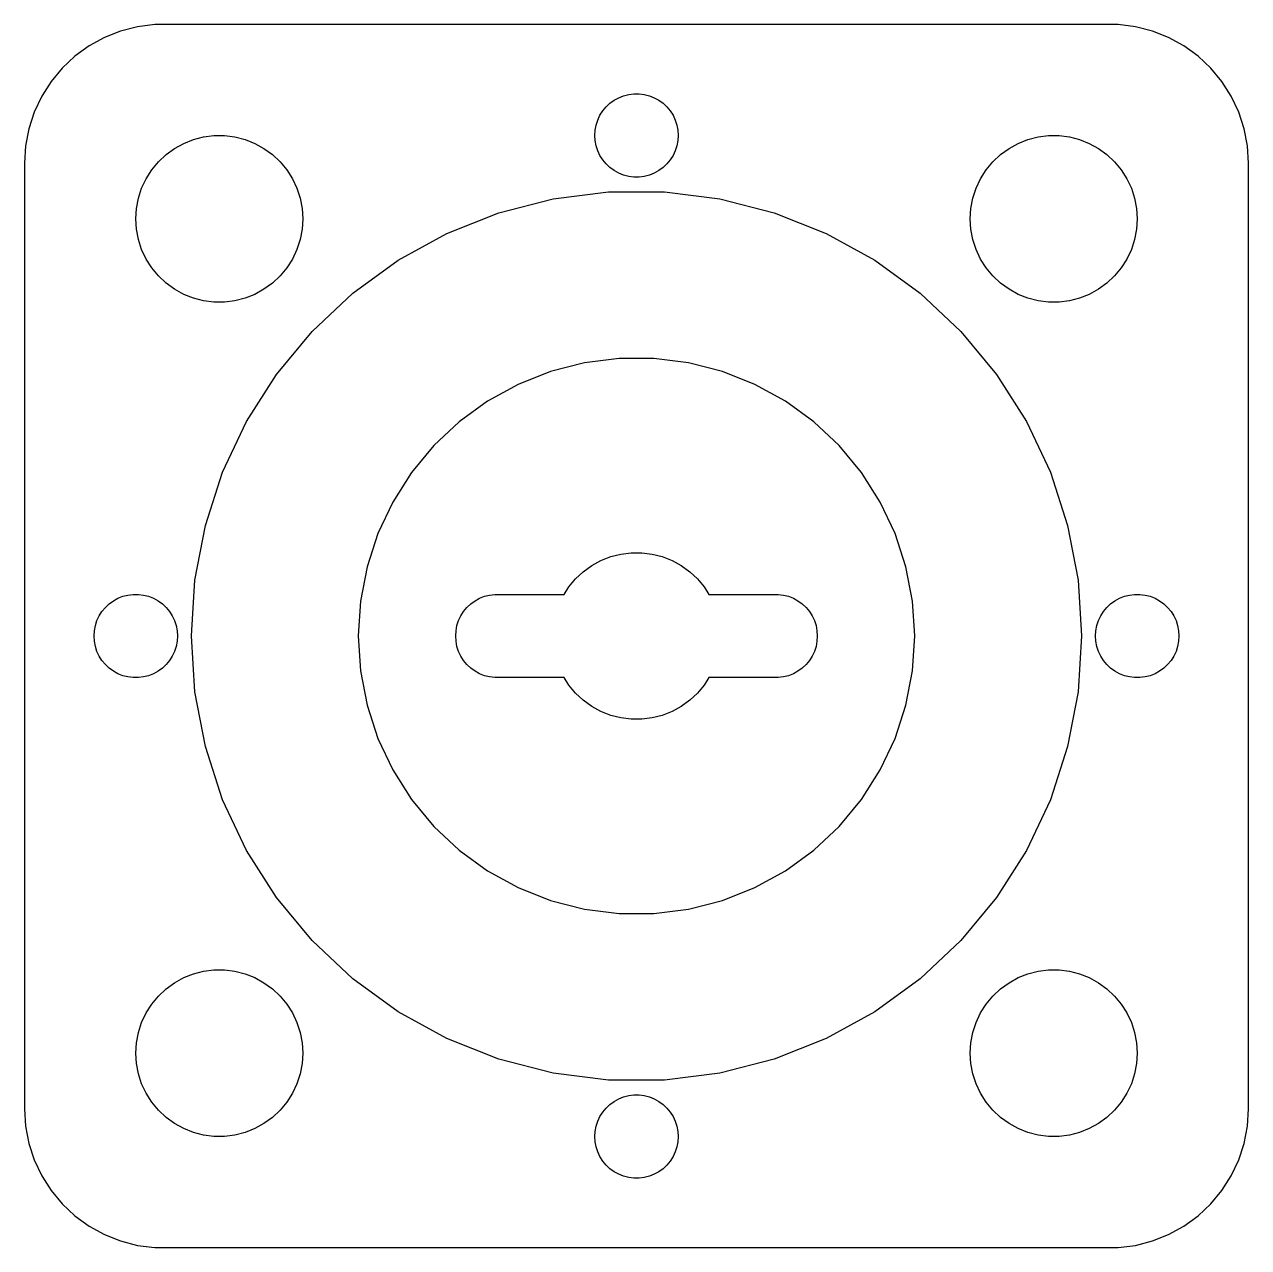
# Model space of a CAD drawing. Header units: metres. Extents: x -22 to 22, y -22 to 238.
# Drawn here: x -22 to 22, y 86.01 to 129.99 of the extents above; entities that cross this region are included whole.
import ezdxf

# ---------------------------------------------------------------- set-up
doc = ezdxf.new("R2010")
doc.units = ezdxf.units.M

msp = doc.modelspace()

# ---------------------------------------------------------------- linework, layer by layer
for p, q in [((-17.9369, 129.911), (-18.5451, 129.755)), ((-17.3139, 129.99), (-17.9369, 129.911)), ((17.3139, 129.99), (-17.3139, 129.99)), ((17.9369, 129.911), (17.3139, 129.99)), ((18.5451, 129.755), (17.9369, 129.911)), ((-19.1289, 129.524), (-19.6791, 129.222)), ((-18.5451, 129.755), (-19.1289, 129.524)), ((19.1289, 129.524), (18.5451, 129.755)), ((19.6791, 129.222), (19.1289, 129.524)), ((-19.6791, 129.222), (-20.1871, 128.853)), ((20.1871, 128.853), (19.6791, 129.222)), ((-20.1871, 128.853), (-20.6448, 128.423)), ((20.6448, 128.423), (20.1871, 128.853)), ((-20.6448, 128.423), (-21.0451, 127.939)), ((21.0451, 127.939), (20.6448, 128.423)), ((-21.0451, 127.939), (-21.3815, 127.409)), ((21.3815, 127.409), (21.0451, 127.939)), ((-21.3815, 127.409), (-21.6489, 126.841)), ((-0.956131, 127.156), (-0.803726, 127.266)), ((-0.803726, 127.266), (-0.638657, 127.357)), ((-0.638657, 127.357), (-0.463516, 127.427)), ((-0.463516, 127.427), (-0.281067, 127.473)), ((-0.281067, 127.473), (-0.094177, 127.497)), ((-0.094177, 127.497), (0.094177, 127.497)), ((0.094177, 127.497), (0.281067, 127.473)), ((0.281067, 127.473), (0.463516, 127.427)), ((0.463516, 127.427), (0.638657, 127.357)), ((0.638657, 127.357), (0.803726, 127.266)), ((0.803726, 127.266), (0.956131, 127.156)), ((21.6489, 126.841), (21.3815, 127.409)), ((-21.6489, 126.841), (-21.8429, 126.243)), ((-1.39465, 126.552), (-1.31445, 126.723)), ((-1.31445, 126.723), (-1.21352, 126.882)), ((-1.21352, 126.882), (-1.09344, 127.027)), ((-1.09344, 127.027), (-0.956131, 127.156)), ((0.956131, 127.156), (1.09344, 127.027)), ((1.09344, 127.027), (1.21352, 126.882)), ((1.21352, 126.882), (1.31445, 126.723)), ((1.31445, 126.723), (1.39465, 126.552)), ((21.8429, 126.243), (21.6489, 126.841)), ((-1.48816, 126.188), (-1.45287, 126.373)), ((-1.45287, 126.373), (-1.39465, 126.552)), ((1.39465, 126.552), (1.45287, 126.373)), ((1.45287, 126.373), (1.48816, 126.188)), ((-21.8429, 126.243), (-21.9606, 125.627)), ((-16.2773, 125.714), (-15.927, 125.853)), ((-15.927, 125.853), (-15.5621, 125.947)), ((-15.5621, 125.947), (-15.1884, 125.994)), ((-15.1884, 125.994), (-14.8116, 125.994)), ((-14.8116, 125.994), (-14.4379, 125.947)), ((-14.4379, 125.947), (-14.0729, 125.853)), ((-14.0729, 125.853), (-13.7227, 125.714)), ((-1.5, 126), (-1.48816, 126.188)), ((-1.48816, 125.812), (-1.5, 126)), ((1.48816, 126.188), (1.5, 126)), ((1.5, 126), (1.48816, 125.812)), ((13.7227, 125.714), (14.0729, 125.853)), ((14.0729, 125.853), (14.4379, 125.947)), ((14.4379, 125.947), (14.8116, 125.994)), ((14.8116, 125.994), (15.1884, 125.994)), ((15.1884, 125.994), (15.5621, 125.947)), ((15.5621, 125.947), (15.927, 125.853)), ((15.927, 125.853), (16.2773, 125.714)), ((21.9606, 125.627), (21.8429, 126.243)), ((-21.9606, 125.627), (-22, 125)), ((-16.9123, 125.312), (-16.6075, 125.533)), ((-16.6075, 125.533), (-16.2773, 125.714)), ((-13.7227, 125.714), (-13.3925, 125.533)), ((-13.3925, 125.533), (-13.0877, 125.312)), ((-1.45287, 125.627), (-1.48816, 125.812)), ((-1.39465, 125.448), (-1.45287, 125.627)), ((-1.31445, 125.277), (-1.39465, 125.448)), ((1.39465, 125.448), (1.31445, 125.277)), ((1.45287, 125.627), (1.39465, 125.448)), ((1.48816, 125.812), (1.45287, 125.627)), ((13.0877, 125.312), (13.3925, 125.533)), ((13.3925, 125.533), (13.7227, 125.714)), ((16.2773, 125.714), (16.6075, 125.533)), ((16.6075, 125.533), (16.9123, 125.312)), ((22, 125), (21.9606, 125.627)), ((-22, 125), (-22, 91)), ((-17.427, 124.763), (-17.1869, 125.054)), ((-17.1869, 125.054), (-16.9123, 125.312)), ((-13.0877, 125.312), (-12.8131, 125.054)), ((-12.8131, 125.054), (-12.5729, 124.763)), ((-1.21352, 125.118), (-1.31445, 125.277)), ((-1.09344, 124.973), (-1.21352, 125.118)), ((-0.956131, 124.844), (-1.09344, 124.973)), ((1.09344, 124.973), (0.956131, 124.844)), ((1.21352, 125.118), (1.09344, 124.973)), ((1.31445, 125.277), (1.21352, 125.118)), ((12.5729, 124.763), (12.8131, 125.054)), ((12.8131, 125.054), (13.0877, 125.312)), ((16.9123, 125.312), (17.1869, 125.054)), ((17.1869, 125.054), (17.427, 124.763)), ((22, 91), (22, 125)), ((-17.6289, 124.445), (-17.427, 124.763)), ((-12.5729, 124.763), (-12.3711, 124.445)), ((-0.803726, 124.734), (-0.956131, 124.844)), ((-0.638657, 124.643), (-0.803726, 124.734)), ((-0.463516, 124.573), (-0.638657, 124.643)), ((-0.281067, 124.527), (-0.463516, 124.573)), ((-0.094177, 124.503), (-0.281067, 124.527)), ((0.281067, 124.527), (0.094177, 124.503)), ((0.463516, 124.573), (0.281067, 124.527)), ((0.638657, 124.643), (0.463516, 124.573)), ((0.803726, 124.734), (0.638657, 124.643)), ((0.956131, 124.844), (0.803726, 124.734)), ((12.3711, 124.445), (12.5729, 124.763)), ((17.427, 124.763), (17.6289, 124.445)), ((-17.9057, 123.746), (-17.7893, 124.104)), ((-17.7893, 124.104), (-17.6289, 124.445)), ((-12.3711, 124.445), (-12.2107, 124.104)), ((-12.2107, 124.104), (-12.0942, 123.746)), ((0.094177, 124.503), (-0.094177, 124.503)), ((12.0942, 123.746), (12.2107, 124.104)), ((12.2107, 124.104), (12.3711, 124.445)), ((17.6289, 124.445), (17.7893, 124.104)), ((17.7893, 124.104), (17.9057, 123.746)), ((-17.9763, 123.376), (-17.9057, 123.746)), ((-12.0942, 123.746), (-12.0237, 123.376)), ((-4.94426, 123.217), (-2.99809, 123.717)), ((-2.99809, 123.717), (-1.00464, 123.968)), ((-1.00464, 123.968), (1.00464, 123.968)), ((1.00464, 123.968), (2.99809, 123.717)), ((2.99809, 123.717), (4.94426, 123.217)), ((12.0237, 123.376), (12.0942, 123.746)), ((17.9057, 123.746), (17.9763, 123.376)), ((-18, 123), (-17.9763, 123.376)), ((-12.0237, 123.376), (-12, 123)), ((-6.81245, 122.477), (-4.94426, 123.217)), ((4.94426, 123.217), (6.81245, 122.477)), ((12, 123), (12.0237, 123.376)), ((17.9763, 123.376), (18, 123)), ((-17.9763, 122.624), (-18, 123)), ((-12, 123), (-12.0237, 122.624)), ((12.0237, 122.624), (12, 123)), ((18, 123), (17.9763, 122.624)), ((-17.9057, 122.254), (-17.9763, 122.624)), ((-12.0237, 122.624), (-12.0942, 122.254)), ((-8.57323, 121.509), (-6.81245, 122.477)), ((6.81245, 122.477), (8.57323, 121.509)), ((12.0942, 122.254), (12.0237, 122.624)), ((17.9763, 122.624), (17.9057, 122.254)), ((-17.7893, 121.896), (-17.9057, 122.254)), ((-17.6289, 121.555), (-17.7893, 121.896)), ((-12.2107, 121.896), (-12.3711, 121.555)), ((-12.0942, 122.254), (-12.2107, 121.896)), ((12.2107, 121.896), (12.0942, 122.254)), ((12.3711, 121.555), (12.2107, 121.896)), ((17.7893, 121.896), (17.6289, 121.555)), ((17.9057, 122.254), (17.7893, 121.896)), ((-17.427, 121.237), (-17.6289, 121.555)), ((-12.3711, 121.555), (-12.5729, 121.237)), ((-10.1988, 120.328), (-8.57323, 121.509)), ((8.57323, 121.509), (10.1988, 120.328)), ((12.5729, 121.237), (12.3711, 121.555)), ((17.6289, 121.555), (17.427, 121.237)), ((-17.1869, 120.946), (-17.427, 121.237)), ((-12.5729, 121.237), (-12.8131, 120.946)), ((12.8131, 120.946), (12.5729, 121.237)), ((17.427, 121.237), (17.1869, 120.946)), ((-16.9123, 120.688), (-17.1869, 120.946)), ((-16.6075, 120.467), (-16.9123, 120.688)), ((-13.0877, 120.688), (-13.3925, 120.467)), ((-12.8131, 120.946), (-13.0877, 120.688)), ((13.0877, 120.688), (12.8131, 120.946)), ((13.3925, 120.467), (13.0877, 120.688)), ((16.9123, 120.688), (16.6075, 120.467)), ((17.1869, 120.946), (16.9123, 120.688)), ((-16.2773, 120.286), (-16.6075, 120.467)), ((-15.927, 120.147), (-16.2773, 120.286)), ((-15.5621, 120.053), (-15.927, 120.147)), ((-14.0729, 120.147), (-14.4379, 120.053)), ((-13.7227, 120.286), (-14.0729, 120.147)), ((-13.3925, 120.467), (-13.7227, 120.286)), ((-11.6635, 118.953), (-10.1988, 120.328)), ((10.1988, 120.328), (11.6635, 118.953)), ((13.7227, 120.286), (13.3925, 120.467)), ((14.0729, 120.147), (13.7227, 120.286)), ((14.4379, 120.053), (14.0729, 120.147)), ((15.927, 120.147), (15.5621, 120.053)), ((16.2773, 120.286), (15.927, 120.147)), ((16.6075, 120.467), (16.2773, 120.286)), ((-15.1884, 120.006), (-15.5621, 120.053)), ((-14.8116, 120.006), (-15.1884, 120.006)), ((-14.4379, 120.053), (-14.8116, 120.006)), ((14.8116, 120.006), (14.4379, 120.053)), ((15.1884, 120.006), (14.8116, 120.006)), ((15.5621, 120.053), (15.1884, 120.006)), ((-12.9443, 117.405), (-11.6635, 118.953)), ((11.6635, 118.953), (12.9443, 117.405)), ((-0.627899, 117.98), (-1.87381, 117.823)), ((0.627899, 117.98), (-0.627899, 117.98)), ((1.87381, 117.823), (0.627899, 117.98)), ((-3.09016, 117.511), (-4.25778, 117.048)), ((-1.87381, 117.823), (-3.09016, 117.511)), ((3.09016, 117.511), (1.87381, 117.823)), ((4.25778, 117.048), (3.09016, 117.511)), ((-14.0209, 115.708), (-12.9443, 117.405)), ((-4.25778, 117.048), (-5.35826, 116.443)), ((5.35826, 116.443), (4.25778, 117.048)), ((12.9443, 117.405), (14.0209, 115.708)), ((-5.35826, 116.443), (-6.37424, 115.705)), ((6.37424, 115.705), (5.35826, 116.443)), ((-14.8764, 113.89), (-14.0209, 115.708)), ((-6.37424, 115.705), (-7.28967, 114.845)), ((7.28967, 114.845), (6.37424, 115.705)), ((14.0209, 115.708), (14.8764, 113.89)), ((-7.28967, 114.845), (-8.09016, 113.878)), ((8.09016, 113.878), (7.28967, 114.845)), ((-15.4973, 111.979), (-14.8764, 113.89)), ((-8.09016, 113.878), (-8.76306, 112.818)), ((8.76306, 112.818), (8.09016, 113.878)), ((14.8764, 113.89), (15.4973, 111.979)), ((-8.76306, 112.818), (-9.29776, 111.681)), ((9.29776, 111.681), (8.76306, 112.818)), ((-15.8738, 110.005), (-15.4973, 111.979)), ((15.4973, 111.979), (15.8738, 110.005)), ((-9.29776, 111.681), (-9.68582, 110.487)), ((9.68582, 110.487), (9.29776, 111.681)), ((-0.927048, 110.853), (-0.562134, 110.947)), ((-0.562134, 110.947), (-0.18837, 110.994)), ((-0.18837, 110.994), (0.18837, 110.994)), ((0.18837, 110.994), (0.562134, 110.947)), ((0.562134, 110.947), (0.927048, 110.853)), ((-9.68582, 110.487), (-9.92114, 109.253)), ((-1.91226, 110.312), (-1.60747, 110.533)), ((-1.60747, 110.533), (-1.27733, 110.714)), ((-1.27733, 110.714), (-0.927048, 110.853)), ((0.927048, 110.853), (1.27733, 110.714)), ((1.27733, 110.714), (1.60747, 110.533)), ((1.60747, 110.533), (1.91226, 110.312)), ((9.92114, 109.253), (9.68582, 110.487)), ((-16, 108), (-15.8738, 110.005)), ((-2.42705, 109.763), (-2.1869, 110.054)), ((-2.1869, 110.054), (-1.91226, 110.312)), ((1.91226, 110.312), (2.1869, 110.054)), ((2.1869, 110.054), (2.42705, 109.763)), ((15.8738, 110.005), (16, 108)), ((-2.59605, 109.497), (-2.42705, 109.763)), ((2.42705, 109.763), (2.59605, 109.497)), ((-19.0934, 109.027), (-18.9561, 109.156)), ((-18.9561, 109.156), (-18.8037, 109.266)), ((-18.8037, 109.266), (-18.6387, 109.357)), ((-18.6387, 109.357), (-18.4635, 109.427)), ((-18.4635, 109.427), (-18.2811, 109.473)), ((-18.2811, 109.473), (-18.0942, 109.497)), ((-18.0942, 109.497), (-17.9058, 109.497)), ((-17.9058, 109.497), (-17.7189, 109.473)), ((-17.7189, 109.473), (-17.5365, 109.427)), ((-17.5365, 109.427), (-17.3613, 109.357)), ((-17.3613, 109.357), (-17.1963, 109.266)), ((-17.1963, 109.266), (-17.0439, 109.156)), ((-17.0439, 109.156), (-16.9065, 109.027)), ((-9.92114, 109.253), (-10, 108)), ((-6.09344, 109.027), (-5.95613, 109.156)), ((-5.95613, 109.156), (-5.80373, 109.266)), ((-5.80373, 109.266), (-5.63866, 109.357)), ((-5.63866, 109.357), (-5.46352, 109.427)), ((-5.46352, 109.427), (-5.28107, 109.473)), ((-5.28107, 109.473), (-5.09418, 109.497)), ((-5.09418, 109.497), (-2.59605, 109.497)), ((2.59605, 109.497), (5.09418, 109.497)), ((5.09418, 109.497), (5.28107, 109.473)), ((5.28107, 109.473), (5.46352, 109.427)), ((5.46352, 109.427), (5.63866, 109.357)), ((5.63866, 109.357), (5.80373, 109.266)), ((5.80373, 109.266), (5.95613, 109.156)), ((5.95613, 109.156), (6.09344, 109.027)), ((10, 108), (9.92114, 109.253)), ((16.9065, 109.027), (17.0439, 109.156)), ((17.0439, 109.156), (17.1963, 109.266)), ((17.1963, 109.266), (17.3613, 109.357)), ((17.3613, 109.357), (17.5365, 109.427)), ((17.5365, 109.427), (17.7189, 109.473)), ((17.7189, 109.473), (17.9058, 109.497)), ((17.9058, 109.497), (18.0942, 109.497)), ((18.0942, 109.497), (18.2811, 109.473)), ((18.2811, 109.473), (18.4635, 109.427)), ((18.4635, 109.427), (18.6387, 109.357)), ((18.6387, 109.357), (18.8037, 109.266)), ((18.8037, 109.266), (18.9561, 109.156)), ((18.9561, 109.156), (19.0934, 109.027)), ((-19.3947, 108.552), (-19.3145, 108.723)), ((-19.3145, 108.723), (-19.2135, 108.882)), ((-19.2135, 108.882), (-19.0934, 109.027)), ((-16.9065, 109.027), (-16.7865, 108.882)), ((-16.7865, 108.882), (-16.6855, 108.723)), ((-16.6855, 108.723), (-16.6053, 108.552)), ((-6.39465, 108.552), (-6.31445, 108.723)), ((-6.31445, 108.723), (-6.21352, 108.882)), ((-6.21352, 108.882), (-6.09344, 109.027)), ((6.09344, 109.027), (6.21352, 108.882)), ((6.21352, 108.882), (6.31445, 108.723)), ((6.31445, 108.723), (6.39465, 108.552)), ((16.6053, 108.552), (16.6855, 108.723)), ((16.6855, 108.723), (16.7865, 108.882)), ((16.7865, 108.882), (16.9065, 109.027)), ((19.0934, 109.027), (19.2135, 108.882)), ((19.2135, 108.882), (19.3145, 108.723)), ((19.3145, 108.723), (19.3947, 108.552)), ((-19.4882, 108.188), (-19.4529, 108.373)), ((-19.4529, 108.373), (-19.3947, 108.552)), ((-16.6053, 108.552), (-16.5471, 108.373)), ((-16.5471, 108.373), (-16.5118, 108.188)), ((-6.48816, 108.188), (-6.45287, 108.373)), ((-6.45287, 108.373), (-6.39465, 108.552)), ((6.39465, 108.552), (6.45287, 108.373)), ((6.45287, 108.373), (6.48816, 108.188)), ((16.5118, 108.188), (16.5471, 108.373)), ((16.5471, 108.373), (16.6053, 108.552)), ((19.3947, 108.552), (19.4529, 108.373)), ((19.4529, 108.373), (19.4882, 108.188)), ((-19.5, 108), (-19.4882, 108.188)), ((-19.4882, 107.812), (-19.5, 108)), ((-19.4529, 107.627), (-19.4882, 107.812)), ((-16.5118, 107.812), (-16.5471, 107.627)), ((-16.5118, 108.188), (-16.5, 108)), ((-16.5, 108), (-16.5118, 107.812)), ((-15.8738, 105.995), (-16, 108)), ((-10, 108), (-9.92114, 106.747)), ((-6.5, 108), (-6.48816, 108.188)), ((-6.48816, 107.812), (-6.5, 108)), ((-6.45287, 107.627), (-6.48816, 107.812)), ((6.48816, 107.812), (6.45287, 107.627)), ((6.48816, 108.188), (6.5, 108)), ((6.5, 108), (6.48816, 107.812)), ((9.92114, 106.747), (10, 108)), ((16, 108), (15.8738, 105.995)), ((16.5, 108), (16.5118, 108.188)), ((16.5118, 107.812), (16.5, 108)), ((16.5471, 107.627), (16.5118, 107.812)), ((19.4882, 107.812), (19.4529, 107.627)), ((19.4882, 108.188), (19.5, 108)), ((19.5, 108), (19.4882, 107.812)), ((-19.3947, 107.448), (-19.4529, 107.627)), ((-19.3145, 107.277), (-19.3947, 107.448)), ((-16.6053, 107.448), (-16.6855, 107.277)), ((-16.5471, 107.627), (-16.6053, 107.448)), ((-6.39465, 107.448), (-6.45287, 107.627)), ((-6.31445, 107.277), (-6.39465, 107.448)), ((6.39465, 107.448), (6.31445, 107.277)), ((6.45287, 107.627), (6.39465, 107.448)), ((16.6053, 107.448), (16.5471, 107.627)), ((16.6855, 107.277), (16.6053, 107.448)), ((19.3947, 107.448), (19.3145, 107.277)), ((19.4529, 107.627), (19.3947, 107.448)), ((-19.2135, 107.118), (-19.3145, 107.277)), ((-19.0934, 106.973), (-19.2135, 107.118)), ((-18.9561, 106.844), (-19.0934, 106.973)), ((-16.9065, 106.973), (-17.0439, 106.844)), ((-16.7865, 107.118), (-16.9065, 106.973)), ((-16.6855, 107.277), (-16.7865, 107.118)), ((-6.21352, 107.118), (-6.31445, 107.277)), ((-6.09344, 106.973), (-6.21352, 107.118)), ((-5.95613, 106.844), (-6.09344, 106.973)), ((6.09344, 106.973), (5.95613, 106.844)), ((6.21352, 107.118), (6.09344, 106.973)), ((6.31445, 107.277), (6.21352, 107.118)), ((16.7865, 107.118), (16.6855, 107.277)), ((16.9065, 106.973), (16.7865, 107.118)), ((17.0439, 106.844), (16.9065, 106.973)), ((19.0934, 106.973), (18.9561, 106.844)), ((19.2135, 107.118), (19.0934, 106.973)), ((19.3145, 107.277), (19.2135, 107.118)), ((-18.8037, 106.734), (-18.9561, 106.844)), ((-18.6387, 106.643), (-18.8037, 106.734)), ((-18.4635, 106.573), (-18.6387, 106.643)), ((-18.2811, 106.527), (-18.4635, 106.573)), ((-18.0942, 106.503), (-18.2811, 106.527)), ((-17.9058, 106.503), (-18.0942, 106.503)), ((-17.7189, 106.527), (-17.9058, 106.503)), ((-17.5365, 106.573), (-17.7189, 106.527)), ((-17.3613, 106.643), (-17.5365, 106.573)), ((-17.1963, 106.734), (-17.3613, 106.643)), ((-17.0439, 106.844), (-17.1963, 106.734)), ((-9.92114, 106.747), (-9.68582, 105.513)), ((-5.80373, 106.734), (-5.95613, 106.844)), ((-5.63866, 106.643), (-5.80373, 106.734)), ((-5.46352, 106.573), (-5.63866, 106.643)), ((-5.28107, 106.527), (-5.46352, 106.573)), ((-5.09418, 106.503), (-5.28107, 106.527)), ((-2.59605, 106.503), (-5.09418, 106.503)), ((-2.42705, 106.237), (-2.59605, 106.503)), ((2.59605, 106.503), (2.42705, 106.237)), ((5.09418, 106.503), (2.59605, 106.503)), ((5.28107, 106.527), (5.09418, 106.503)), ((5.46352, 106.573), (5.28107, 106.527)), ((5.63866, 106.643), (5.46352, 106.573)), ((5.80373, 106.734), (5.63866, 106.643)), ((5.95613, 106.844), (5.80373, 106.734)), ((9.68582, 105.513), (9.92114, 106.747)), ((17.1963, 106.734), (17.0439, 106.844)), ((17.3613, 106.643), (17.1963, 106.734)), ((17.5365, 106.573), (17.3613, 106.643)), ((17.7189, 106.527), (17.5365, 106.573)), ((17.9058, 106.503), (17.7189, 106.527)), ((18.0942, 106.503), (17.9058, 106.503)), ((18.2811, 106.527), (18.0942, 106.503)), ((18.4635, 106.573), (18.2811, 106.527)), ((18.6387, 106.643), (18.4635, 106.573)), ((18.8037, 106.734), (18.6387, 106.643)), ((18.9561, 106.844), (18.8037, 106.734)), ((-2.1869, 105.946), (-2.42705, 106.237)), ((2.42705, 106.237), (2.1869, 105.946)), ((-15.4973, 104.021), (-15.8738, 105.995)), ((-1.91226, 105.688), (-2.1869, 105.946)), ((-1.60747, 105.467), (-1.91226, 105.688)), ((1.91226, 105.688), (1.60747, 105.467)), ((2.1869, 105.946), (1.91226, 105.688)), ((15.8738, 105.995), (15.4973, 104.021)), ((-9.68582, 105.513), (-9.29776, 104.319)), ((-1.27733, 105.286), (-1.60747, 105.467)), ((-0.927048, 105.147), (-1.27733, 105.286)), ((1.27733, 105.286), (0.927048, 105.147)), ((1.60747, 105.467), (1.27733, 105.286)), ((9.29776, 104.319), (9.68582, 105.513)), ((-0.562134, 105.053), (-0.927048, 105.147)), ((-0.18837, 105.006), (-0.562134, 105.053)), ((0.18837, 105.006), (-0.18837, 105.006)), ((0.562134, 105.053), (0.18837, 105.006)), ((0.927048, 105.147), (0.562134, 105.053)), ((-9.29776, 104.319), (-8.76306, 103.182)), ((8.76306, 103.182), (9.29776, 104.319)), ((-14.8764, 102.11), (-15.4973, 104.021)), ((15.4973, 104.021), (14.8764, 102.11)), ((-8.76306, 103.182), (-8.09016, 102.122)), ((8.09016, 102.122), (8.76306, 103.182)), ((-14.0209, 100.292), (-14.8764, 102.11)), ((-8.09016, 102.122), (-7.28967, 101.155)), ((7.28967, 101.155), (8.09016, 102.122)), ((14.8764, 102.11), (14.0209, 100.292)), ((-7.28967, 101.155), (-6.37424, 100.295)), ((6.37424, 100.295), (7.28967, 101.155)), ((-12.9443, 98.5954), (-14.0209, 100.292)), ((-6.37424, 100.295), (-5.35826, 99.5567)), ((5.35826, 99.5567), (6.37424, 100.295)), ((14.0209, 100.292), (12.9443, 98.5954)), ((-5.35826, 99.5567), (-4.25778, 98.9517)), ((4.25778, 98.9517), (5.35826, 99.5567)), ((-11.6635, 97.0473), (-12.9443, 98.5954)), ((-4.25778, 98.9517), (-3.09016, 98.4894)), ((3.09016, 98.4894), (4.25778, 98.9517)), ((12.9443, 98.5954), (11.6635, 97.0473)), ((-3.09016, 98.4894), (-1.87381, 98.1771)), ((-1.87381, 98.1771), (-0.627899, 98.0197)), ((0.627899, 98.0197), (1.87381, 98.1771)), ((1.87381, 98.1771), (3.09016, 98.4894)), ((-0.627899, 98.0197), (0.627899, 98.0197)), ((-10.1988, 95.6718), (-11.6635, 97.0473)), ((11.6635, 97.0473), (10.1988, 95.6718)), ((-15.927, 95.8532), (-15.5621, 95.9469)), ((-15.5621, 95.9469), (-15.1884, 95.9941)), ((-15.1884, 95.9941), (-14.8116, 95.9941)), ((-14.8116, 95.9941), (-14.4379, 95.9469)), ((-14.4379, 95.9469), (-14.0729, 95.8532)), ((14.0729, 95.8532), (14.4379, 95.9469)), ((14.4379, 95.9469), (14.8116, 95.9941)), ((14.8116, 95.9941), (15.1884, 95.9941)), ((15.1884, 95.9941), (15.5621, 95.9469)), ((15.5621, 95.9469), (15.927, 95.8532)), ((-16.9123, 95.3116), (-16.6075, 95.533)), ((-16.6075, 95.533), (-16.2773, 95.7145)), ((-16.2773, 95.7145), (-15.927, 95.8532)), ((-14.0729, 95.8532), (-13.7227, 95.7145)), ((-13.7227, 95.7145), (-13.3925, 95.533)), ((-13.3925, 95.533), (-13.0877, 95.3116)), ((-8.57323, 94.4908), (-10.1988, 95.6718)), ((10.1988, 95.6718), (8.57323, 94.4908)), ((13.0877, 95.3116), (13.3925, 95.533)), ((13.3925, 95.533), (13.7227, 95.7145)), ((13.7227, 95.7145), (14.0729, 95.8532)), ((15.927, 95.8532), (16.2773, 95.7145)), ((16.2773, 95.7145), (16.6075, 95.533)), ((16.6075, 95.533), (16.9123, 95.3116)), ((-17.427, 94.7634), (-17.1869, 95.0536)), ((-17.1869, 95.0536), (-16.9123, 95.3116)), ((-13.0877, 95.3116), (-12.8131, 95.0536)), ((-12.8131, 95.0536), (-12.5729, 94.7634)), ((12.5729, 94.7634), (12.8131, 95.0536)), ((12.8131, 95.0536), (13.0877, 95.3116)), ((16.9123, 95.3116), (17.1869, 95.0536)), ((17.1869, 95.0536), (17.427, 94.7634)), ((-17.6289, 94.4453), (-17.427, 94.7634)), ((-12.5729, 94.7634), (-12.3711, 94.4453)), ((12.3711, 94.4453), (12.5729, 94.7634)), ((17.427, 94.7634), (17.6289, 94.4453)), ((-17.7893, 94.1044), (-17.6289, 94.4453)), ((-12.3711, 94.4453), (-12.2107, 94.1044)), ((-6.81245, 93.5228), (-8.57323, 94.4908)), ((8.57323, 94.4908), (6.81245, 93.5228)), ((12.2107, 94.1044), (12.3711, 94.4453)), ((17.6289, 94.4453), (17.7893, 94.1044)), ((-17.9763, 93.376), (-17.9057, 93.7461)), ((-17.9057, 93.7461), (-17.7893, 94.1044)), ((-12.2107, 94.1044), (-12.0942, 93.7461)), ((-12.0942, 93.7461), (-12.0237, 93.376)), ((12.0237, 93.376), (12.0942, 93.7461)), ((12.0942, 93.7461), (12.2107, 94.1044)), ((17.7893, 94.1044), (17.9057, 93.7461)), ((17.9057, 93.7461), (17.9763, 93.376)), ((-18, 93), (-17.9763, 93.376)), ((-12.0237, 93.376), (-12, 93)), ((-4.94426, 92.7831), (-6.81245, 93.5228)), ((6.81245, 93.5228), (4.94426, 92.7831)), ((12, 93), (12.0237, 93.376)), ((17.9763, 93.376), (18, 93)), ((-17.9763, 92.624), (-18, 93)), ((-12, 93), (-12.0237, 92.624)), ((12.0237, 92.624), (12, 93)), ((18, 93), (17.9763, 92.624)), ((-17.9057, 92.2539), (-17.9763, 92.624)), ((-12.0237, 92.624), (-12.0942, 92.2539)), ((-2.99809, 92.2834), (-4.94426, 92.7831)), ((4.94426, 92.7831), (2.99809, 92.2834)), ((12.0942, 92.2539), (12.0237, 92.624)), ((17.9763, 92.624), (17.9057, 92.2539)), ((-17.7893, 91.8956), (-17.9057, 92.2539)), ((-12.0942, 92.2539), (-12.2107, 91.8956)), ((-1.00464, 92.0316), (-2.99809, 92.2834)), ((1.00464, 92.0316), (-1.00464, 92.0316)), ((2.99809, 92.2834), (1.00464, 92.0316)), ((12.2107, 91.8956), (12.0942, 92.2539)), ((17.9057, 92.2539), (17.7893, 91.8956)), ((-17.6289, 91.5547), (-17.7893, 91.8956)), ((-17.427, 91.2366), (-17.6289, 91.5547)), ((-12.3711, 91.5547), (-12.5729, 91.2366)), ((-12.2107, 91.8956), (-12.3711, 91.5547)), ((12.3711, 91.5547), (12.2107, 91.8956)), ((12.5729, 91.2366), (12.3711, 91.5547)), ((17.6289, 91.5547), (17.427, 91.2366)), ((17.7893, 91.8956), (17.6289, 91.5547)), ((-17.1869, 90.9464), (-17.427, 91.2366)), ((-12.5729, 91.2366), (-12.8131, 90.9464)), ((-1.09344, 91.0268), (-0.956131, 91.1558)), ((-0.956131, 91.1558), (-0.803726, 91.2665)), ((-0.803726, 91.2665), (-0.638657, 91.3573)), ((-0.638657, 91.3573), (-0.463516, 91.4266)), ((-0.463516, 91.4266), (-0.281067, 91.4734)), ((-0.281067, 91.4734), (-0.094177, 91.497)), ((-0.094177, 91.497), (0.094177, 91.497)), ((0.094177, 91.497), (0.281067, 91.4734)), ((0.281067, 91.4734), (0.463516, 91.4266)), ((0.463516, 91.4266), (0.638657, 91.3573)), ((0.638657, 91.3573), (0.803726, 91.2665)), ((0.803726, 91.2665), (0.956131, 91.1558)), ((0.956131, 91.1558), (1.09344, 91.0268)), ((12.8131, 90.9464), (12.5729, 91.2366)), ((17.427, 91.2366), (17.1869, 90.9464)), ((-22, 91), (-21.9606, 90.3733)), ((-16.9123, 90.6885), (-17.1869, 90.9464)), ((-16.6075, 90.467), (-16.9123, 90.6885)), ((-13.0877, 90.6885), (-13.3925, 90.467)), ((-12.8131, 90.9464), (-13.0877, 90.6885)), ((-1.39465, 90.5522), (-1.31445, 90.7226)), ((-1.31445, 90.7226), (-1.21352, 90.8817)), ((-1.21352, 90.8817), (-1.09344, 91.0268)), ((1.09344, 91.0268), (1.21352, 90.8817)), ((1.21352, 90.8817), (1.31445, 90.7226)), ((1.31445, 90.7226), (1.39465, 90.5522)), ((13.0877, 90.6885), (12.8131, 90.9464)), ((13.3925, 90.467), (13.0877, 90.6885)), ((16.9123, 90.6885), (16.6075, 90.467)), ((17.1869, 90.9464), (16.9123, 90.6885)), ((21.9606, 90.3733), (22, 91)), ((-21.9606, 90.3733), (-21.8429, 89.7566)), ((-16.2773, 90.2855), (-16.6075, 90.467)), ((-15.927, 90.1468), (-16.2773, 90.2855)), ((-13.7227, 90.2855), (-14.0729, 90.1468)), ((-13.3925, 90.467), (-13.7227, 90.2855)), ((-1.48816, 90.188), (-1.45287, 90.373)), ((-1.45287, 90.373), (-1.39465, 90.5522)), ((1.39465, 90.5522), (1.45287, 90.373)), ((1.45287, 90.373), (1.48816, 90.188)), ((13.7227, 90.2855), (13.3925, 90.467)), ((14.0729, 90.1468), (13.7227, 90.2855)), ((16.2773, 90.2855), (15.927, 90.1468)), ((16.6075, 90.467), (16.2773, 90.2855)), ((21.8429, 89.7566), (21.9606, 90.3733)), ((-15.5621, 90.0531), (-15.927, 90.1468)), ((-15.1884, 90.0059), (-15.5621, 90.0531)), ((-14.8116, 90.0059), (-15.1884, 90.0059)), ((-14.4379, 90.0531), (-14.8116, 90.0059)), ((-14.0729, 90.1468), (-14.4379, 90.0531)), ((-1.5, 90), (-1.48816, 90.188)), ((-1.48816, 89.812), (-1.5, 90)), ((-1.45287, 89.627), (-1.48816, 89.812)), ((1.48816, 89.812), (1.45287, 89.627)), ((1.48816, 90.188), (1.5, 90)), ((1.5, 90), (1.48816, 89.812)), ((14.4379, 90.0531), (14.0729, 90.1468)), ((14.8116, 90.0059), (14.4379, 90.0531)), ((15.1884, 90.0059), (14.8116, 90.0059)), ((15.5621, 90.0531), (15.1884, 90.0059)), ((15.927, 90.1468), (15.5621, 90.0531)), ((-21.8429, 89.7566), (-21.6489, 89.1594)), ((-1.39465, 89.4478), (-1.45287, 89.627)), ((-1.31445, 89.2774), (-1.39465, 89.4478)), ((1.39465, 89.4478), (1.31445, 89.2774)), ((1.45287, 89.627), (1.39465, 89.4478)), ((21.6489, 89.1594), (21.8429, 89.7566)), ((-21.6489, 89.1594), (-21.3815, 88.5912)), ((-1.21352, 89.1183), (-1.31445, 89.2774)), ((-1.09344, 88.9732), (-1.21352, 89.1183)), ((-0.956131, 88.8442), (-1.09344, 88.9732)), ((1.09344, 88.9732), (0.956131, 88.8442)), ((1.21352, 89.1183), (1.09344, 88.9732)), ((1.31445, 89.2774), (1.21352, 89.1183)), ((21.3815, 88.5912), (21.6489, 89.1594)), ((-21.3815, 88.5912), (-21.0451, 88.0611)), ((-0.803726, 88.7335), (-0.956131, 88.8442)), ((-0.638657, 88.6428), (-0.803726, 88.7335)), ((-0.463516, 88.5734), (-0.638657, 88.6428)), ((-0.281067, 88.5266), (-0.463516, 88.5734)), ((-0.094177, 88.503), (-0.281067, 88.5266)), ((0.094177, 88.503), (-0.094177, 88.503)), ((0.281067, 88.5266), (0.094177, 88.503)), ((0.463516, 88.5734), (0.281067, 88.5266)), ((0.638657, 88.6428), (0.463516, 88.5734)), ((0.803726, 88.7335), (0.638657, 88.6428)), ((0.956131, 88.8442), (0.803726, 88.7335)), ((21.0451, 88.0611), (21.3815, 88.5912)), ((-21.0451, 88.0611), (-20.6448, 87.5773)), ((20.6448, 87.5773), (21.0451, 88.0611)), ((-20.6448, 87.5773), (-20.1871, 87.1474)), ((20.1871, 87.1474), (20.6448, 87.5773)), ((-20.1871, 87.1474), (-19.6791, 86.7784)), ((19.6791, 86.7784), (20.1871, 87.1474)), ((-19.6791, 86.7784), (-19.1289, 86.4759)), ((19.1289, 86.4759), (19.6791, 86.7784)), ((-19.1289, 86.4759), (-18.5451, 86.2447)), ((-18.5451, 86.2447), (-17.9369, 86.0886)), ((17.9369, 86.0886), (18.5451, 86.2447)), ((18.5451, 86.2447), (19.1289, 86.4759)), ((-17.9369, 86.0886), (-17.3139, 86.0099)), ((-17.3139, 86.0099), (17.3139, 86.0099)), ((17.3139, 86.0099), (17.9369, 86.0886))]:
    msp.add_line(p, q)

doc.saveas('drawing.dxf')
